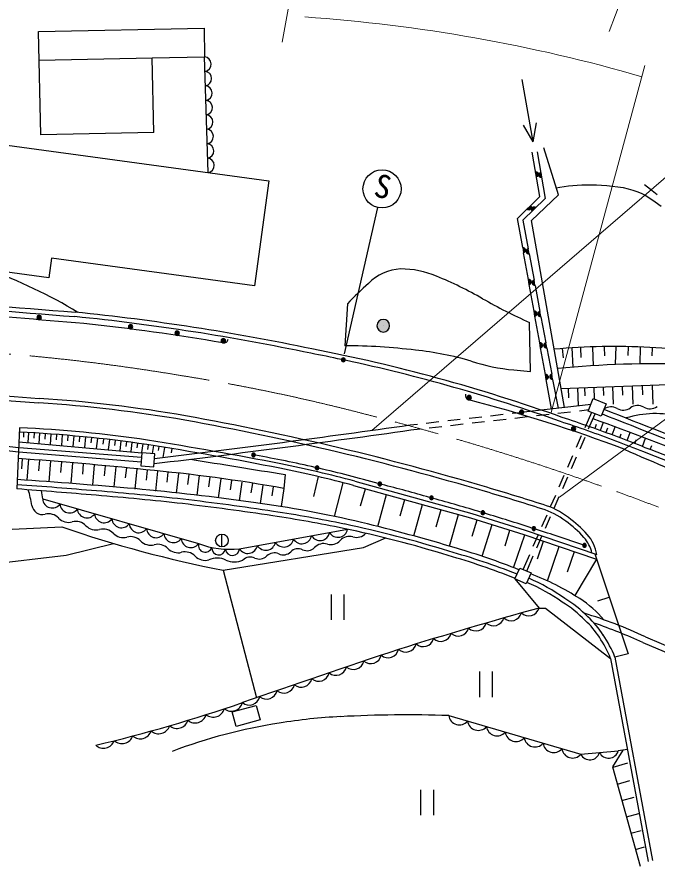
# Model space of a CAD drawing. Units: millimetres, scale not verified. Extents: x 40000 to 680000, y 20000 to 380000.
# Drawn here: x 90202 to 140529, y 268670 to 335437 of the extents above; entities that cross this region are included whole.
import ezdxf
from ezdxf.enums import TextEntityAlignment as Align

# ---------------------------------------------------------------- set-up
doc = ezdxf.new("R2010")
doc.units = ezdxf.units.MM
doc.header["$LTSCALE"] = 1000
doc.linetypes.add('CHAIN', pattern=[18.5, 12, -1.5, 3.5, -1.5])
for name, color, linetype, lineweight in [('M-BGD', 7, 'Continuous', 25), ('M-BMK', 2, 'CHAIN', 13), ('M-STR-HTXT', 7, 'Continuous', 13), ('M-STR-STRC', 7, 'Continuous', 25)]:
    doc.layers.add(name, color=color, linetype=linetype, lineweight=lineweight)
doc.styles.add('ＭＳ ゴシック', font='')
doc.styles.get('ＭＳ ゴシック').set_extended_font_data('MS Gothic')

msp = doc.modelspace()

# ---------------------------------------------------------------- hatches: boundary and pattern name
at = {"layer": 'M-BGD'}
for points in [[(130980, 323258, -0.41421), (131212, 323096, -0.41421), (131049, 322864)], [(131455, 322809, -0.99999), (131388, 323204)], [(130583, 320593, -0.41421), (130579, 320311, -0.41421), (130296, 320314)], [(130711, 320180, -0.99999), (130999, 320457)], [(130039, 316904, 0.41421), (130200, 317136, 0.41421), (129968, 317297)], [(130398, 317201, 1), (130471, 316807)], [(130485, 314409, 0.41421), (130647, 314641, 0.41421), (130415, 314802)], [(130860, 314736, 0.41422), (130701, 314503, 0.41422), (130934, 314343)], [(92117, 311800, 1), (91767, 311800, 0.41421), (91942, 311625, 0.41421)], [(130931, 311913, 0.41421), (131093, 312146, 0.41421), (130861, 312307)], [(131323, 312272, 1), (131397, 311879)], [(99312, 311078, 0.41421), (99137, 311253, 0.41421), (98962, 311078, 1)], [(119504, 311156, 1), (118504, 311156, 1)], [(102968, 310567, 1), (102618, 310567, 0.41421), (102793, 310392, 0.41421)], [(106606, 309978, 0.41421), (106431, 310153, 0.41421), (106256, 309978, 1)], [(131378, 309418, 0.41421), (131539, 309650, 0.41421), (131307, 309812)], [(131785, 309808, 0.41422), (131626, 309575, 0.41422), (131859, 309415)], [(116013, 308473, 0.41422), (115863, 308623, 0.41422), (115713, 308473, 0.41422), (115863, 308323, 0.41422)], [(131824, 306923, 1), (131753, 307317)], [(132248, 307344, 1), (132322, 306951)], [(125932, 305502, 1), (125582, 305502, 0.41421), (125757, 305327, 0.41421)], [(130055, 304353, 0.41421), (129880, 304528, 0.41421), (129705, 304353, 0.41421), (129880, 304178, 0.41421)], [(134144, 303055, 0.41421), (133969, 303230, 0.41421), (133794, 303055, 1)], [(108952, 300999, 0.41421), (108802, 301149, 0.41421), (108652, 300999, 1)], [(113948, 299982, 1), (113648, 299982, 0.41421), (113798, 299832, 0.41421)], [(118887, 298715, 1), (118587, 298715, 0.41421), (118737, 298565, 0.41421)], [(122943, 297622, 1), (122643, 297622, 0.41421), (122793, 297472, 0.41421)], [(126978, 296452, 1), (126678, 296452, 0.41421), (126828, 296302, 0.41421)], [(130989, 295205, 1), (130689, 295205, 0.41421), (130839, 295055, 0.41421)], [(134976, 293881, 0.41422), (134826, 294031, 0.41422), (134676, 293881, 0.41422), (134826, 293731, 0.41422)]]:
    msp.add_hatch(color=256, dxfattribs=at).paths.add_polyline_path(points)

# ---------------------------------------------------------------- linework, layer by layer
for p, q in [((91950, 332045), (100842, 332219)), ((100842, 332219), (104958, 332300)), ((100957, 326348), (100842, 332219)), ((105231, 323196), (104958, 332300)), ((130795, 325622), (129920, 330522)), ((130795, 325622), (130042, 326919)), ((130795, 325622), (131052, 327100)), ((130415, 314802), (130040, 316895)), ((130473, 316799), (130859, 314745)), ((92913, 316459), (92704, 314927)), ((108881, 314287), (92913, 316459)), ((130485, 314409), (130415, 314802)), ((130861, 312307), (130485, 314409)), ((130936, 314334), (131321, 312281)), ((116186, 312880), (115992, 309577)), ((130931, 311913), (130861, 312307)), ((131307, 309812), (130931, 311913)), ((131398, 311870), (131784, 309817)), ((119004, 311156), (119004, 311156)), ((130575, 307569), (130510, 311423)), ((131378, 309418), (131307, 309812)), ((131753, 307317), (131378, 309418)), ((131861, 309406), (132246, 307353)), ((133165, 308624), (133108, 309363)), ((133940, 307901), (133845, 309415)), ((134519, 309407), (134549, 308672)), ((135458, 309446), (135518, 308010)), ((136371, 309484), (136400, 308782)), ((137284, 309522), (137233, 308142)), ((138251, 309487), (138226, 308825)), ((139217, 309451), (139171, 308184)), ((140135, 309418), (140112, 308794)), ((66092, 307391), (91950, 305443)), ((129263, 307682), (130575, 307569)), ((131824, 306923), (131753, 307317)), ((66057, 307042), (91926, 305094)), ((132235, 304625), (131824, 306923)), ((132323, 306942), (132747, 304683)), ((132983, 306226), (143451, 306608)), ((140147, 306488), (140202, 304982)), ((133608, 305486), (133581, 306248)), ((134359, 304867), (134308, 306275)), ((134833, 306294), (134857, 305639)), ((135550, 306320), (135584, 305399)), ((136292, 306347), (136316, 305665)), ((137033, 306374), (137084, 304983)), ((137799, 306402), (137824, 305692)), ((138564, 306430), (138617, 304982)), ((139356, 306459), (139382, 305720)), ((130054, 304376), (135342, 304979)), ((134427, 304473), (135171, 304557)), ((124069, 303693), (125062, 303807)), ((125758, 303886), (126751, 303999)), ((127447, 304079), (128440, 304192)), ((127671, 303702), (128665, 303815)), ((129136, 304271), (129706, 304336)), ((129360, 303894), (130354, 304008)), ((131049, 304087), (132043, 304200)), ((132738, 304280), (133732, 304393)), ((134879, 303162), (135396, 304348)), ((135154, 303043), (135671, 304228)), ((90395, 303141), (90187, 298323)), ((121114, 303356), (121684, 303421)), ((122380, 303500), (123373, 303614)), ((122604, 303123), (123598, 303237)), ((124293, 303316), (125287, 303430)), ((125982, 303509), (126976, 303622)), ((135740, 303390), (135627, 303073)), ((136282, 303558), (136052, 302920)), ((136994, 302575), (137228, 303198)), ((90731, 302388), (90751, 302772)), ((91108, 302740), (91051, 301972)), ((91546, 302728), (91516, 302321)), ((91983, 302701), (91923, 301895)), ((92425, 302672), (92393, 302249)), ((92867, 302641), (92806, 301817)), ((93314, 302608), (93282, 302177)), ((93761, 302572), (93699, 301738)), ((94213, 302535), (94181, 302104)), ((94666, 302495), (94604, 301659)), ((121165, 302959), (121909, 303044)), ((134200, 301604), (134600, 302521)), ((136647, 303109), (136516, 302751)), ((137593, 302351), (137708, 302656)), ((138190, 302123), (138428, 302753)), ((90347, 302034), (100008, 301168)), ((95122, 302443), (95092, 302031)), ((95581, 302409), (95519, 301578)), ((96058, 302351), (96009, 301945)), ((96535, 302293), (96439, 301497)), ((97000, 302237), (96952, 301847)), ((97464, 302181), (97371, 301415)), ((97915, 302126), (97870, 301751)), ((98366, 302072), (98277, 301336)), ((98805, 302019), (98761, 301658)), ((99243, 301966), (99158, 301258)), ((99670, 301914), (99628, 301567)), ((100096, 301863), (99985, 301185)), ((100493, 301431), (100551, 301794)), ((134475, 301484), (134875, 302401)), ((138790, 301890), (138909, 302207)), ((139389, 301659), (139633, 302306)), ((88721, 301420), (90313, 301239)), ((88722, 301770), (90328, 301589)), ((100869, 301105), (100970, 301727)), ((101330, 301343), (101382, 301660)), ((101693, 300803), (101823, 301588)), ((102346, 301174), (102399, 301493)), ((139994, 301431), (140114, 301750)), ((90580, 299905), (90637, 300690)), ((91109, 300655), (90978, 299008)), ((91972, 300590), (91905, 299745)), ((92835, 300523), (92704, 298875)), ((93695, 300453), (93628, 299610)), ((133521, 300046), (133920, 300962)), ((133796, 299926), (134195, 300843)), ((94556, 300381), (94425, 298743)), ((95414, 300307), (95348, 299476)), ((96272, 300230), (96143, 298611)), ((97126, 300138), (97063, 299342)), ((97982, 300070), (97814, 298482)), ((98803, 299983), (98719, 299191)), ((99625, 299896), (99457, 298317)), ((100442, 299809), (100358, 299020)), ((101259, 299722), (101092, 298147)), ((102075, 299636), (101991, 298849)), ((102890, 299549), (102723, 297978)), ((103704, 299463), (103620, 298678)), ((104517, 299377), (104351, 297809)), ((105379, 299247), (105264, 298484)), ((106240, 299117), (106016, 297628)), ((111293, 299456), (111197, 298369)), ((113548, 297726), (113915, 299290)), ((132841, 298487), (133241, 299404)), ((133116, 298367), (133516, 299284)), ((107067, 298992), (106956, 298253)), ((107894, 298868), (107673, 297397)), ((108713, 298745), (108603, 298014)), ((109532, 298621), (109313, 297168)), ((110343, 298499), (110234, 297777)), ((115174, 296161), (115859, 298810)), ((116670, 298597), (125858, 296056)), ((116762, 298934), (125957, 296392)), ((92222, 297532), (92127, 298172)), ((111197, 298369), (110966, 296938)), ((117224, 296997), (117595, 298341)), ((118575, 295374), (119268, 297879)), ((132162, 296929), (132562, 297846)), ((92222, 297532), (104481, 294023)), ((120333, 296204), (120688, 297486)), ((132437, 296809), (132837, 297726)), ((121405, 294627), (122088, 297099)), ((123174, 295332), (123551, 296694)), ((124220, 293824), (124910, 296318)), ((125858, 296056), (130059, 294749)), ((125957, 296392), (130168, 295082)), ((125985, 294617), (126382, 295893)), ((131483, 295371), (131882, 296287)), ((131758, 295251), (132157, 296167)), ((89813, 295147), (93731, 295343)), ((107687, 293625), (116198, 295149)), ((126778, 293029), (127556, 295528)), ((106319, 293769), (106319, 294769)), ((117461, 293729), (119195, 294485)), ((128576, 293839), (128965, 295090)), ((129270, 292199), (130131, 294725)), ((130059, 294749), (135783, 292799)), ((130168, 295082), (135794, 293165)), ((130803, 293812), (131203, 294729)), ((131078, 293692), (131478, 294609)), ((106319, 294269), (106320, 294270)), ((131135, 292819), (131612, 294220)), ((131915, 291091), (132839, 293802)), ((106419, 291928), (117461, 293729)), ((130007, 291986), (130524, 293171)), ((133499, 291799), (134042, 293392)), ((130282, 291866), (130799, 293051)), ((135783, 292799), (134058, 289946)), ((106419, 291928), (109045, 281903)), ((114910, 290017), (114910, 288017)), ((115910, 290017), (115910, 288017)), ((135880, 289516), (136778, 289815)), ((139613, 286701), (142471, 285481)), ((139410, 286244), (142275, 285022)), ((137217, 285102), (140183, 269091)), ((136880, 285000), (139839, 269027)), ((126570, 283960), (126570, 281960)), ((127570, 283960), (127570, 281960)), ((137838, 277774), (137040, 276479)), ((138207, 277836), (137484, 277715)), ((137040, 276479), (139192, 268670)), ((138219, 276749), (137054, 276428)), ((137415, 275118), (138379, 275384)), ((121942, 274668), (121942, 272668)), ((122942, 274668), (122942, 272668)), ((137769, 273831), (138733, 274097)), ((138124, 272544), (139088, 272810)), ((138479, 271258), (139270, 271476)), ((138833, 269971), (139543, 270166))]:
    msp.add_line(p, q, dxfattribs=at)
for points in [[(100957, 326348), (92065, 326174), (91906, 334303), (104914, 334558), (104958, 332300)], [(92704, 314927), (76535, 317127), (77867, 326919), (110005, 322547), (108881, 314287)], [(133243, 304740), (130672, 319432), (132770, 321458), (131618, 325157)], [(129967, 317306), (129557, 319596), (131322, 321312), (130707, 324810)], [(131106, 324845), (131737, 321168), (129972, 319468), (130396, 317209)], [(132599, 322007), (132891, 322063), (133220, 322116), (133557, 322160), (133903, 322195), (134258, 322220), (134622, 322238), (134996, 322247), (135378, 322246), (135768, 322235), (136165, 322213), (136577, 322181), (137006, 322141), (137438, 322089), (137860, 322020), (138258, 321930), (138617, 321829), (138948, 321718), (139271, 321585), (139606, 321417), (139974, 321199), (140392, 320913), (140847, 320566)], [(139546, 322268), (140014, 321887), (140542, 321476)], [(90313, 301239), (90337, 301236), (99956, 300462)], [(90328, 301589), (90371, 301584), (99981, 300812)], [(64285, 289590), (71087, 290665), (87826, 292385), (94073, 293122), (97781, 294045)], [(135643, 293216), (138268, 285351), (137220, 285085)], [(129354, 291241), (131252, 288956), (131749, 288935), (136880, 285000)], [(124149, 280499), (134536, 277458), (137484, 277715)]]:
    msp.add_lwpolyline(points, dxfattribs=at)
for points in [[(130980, 323258, -0.41421), (131212, 323096, -0.41421), (131049, 322864)], [(131455, 322809, -0.99999), (131388, 323204)], [(130583, 320593, -0.41421), (130579, 320311, -0.41421), (130296, 320314)], [(130711, 320180, -0.99999), (130999, 320457)], [(130039, 316904, 0.41421), (130200, 317136, 0.41421), (129968, 317297)], [(130398, 317201, 1), (130471, 316807)], [(130485, 314409, 0.41421), (130647, 314641, 0.41421), (130415, 314802)], [(130860, 314736, 0.41422), (130701, 314503, 0.41422), (130934, 314343)], [(92117, 311800, 1), (91767, 311800, 0.41421), (91942, 311625, 0.41421)], [(130931, 311913, 0.41421), (131093, 312146, 0.41421), (130861, 312307)], [(131323, 312272, 1), (131397, 311879)], [(99312, 311078, 0.41421), (99137, 311253, 0.41421), (98962, 311078, 1)], [(119504, 311156, 1), (118504, 311156, 1)], [(102968, 310567, 1), (102618, 310567, 0.41421), (102793, 310392, 0.41421)], [(106606, 309978, 0.41421), (106431, 310153, 0.41421), (106256, 309978, 1)], [(131378, 309418, 0.41421), (131539, 309650, 0.41421), (131307, 309812)], [(131785, 309808, 0.41422), (131626, 309575, 0.41422), (131859, 309415)], [(116013, 308473, 0.41422), (115863, 308623, 0.41422), (115713, 308473, 0.41422), (115863, 308323, 0.41422)], [(131824, 306923, 1), (131753, 307317)], [(132248, 307344, 1), (132322, 306951)], [(125932, 305502, 1), (125582, 305502, 0.41421), (125757, 305327, 0.41421)], [(130055, 304353, 0.41421), (129880, 304528, 0.41421), (129705, 304353, 0.41421), (129880, 304178, 0.41421)], [(134144, 303055, 0.41421), (133969, 303230, 0.41421), (133794, 303055, 1)], [(108952, 300999, 0.41421), (108802, 301149, 0.41421), (108652, 300999, 1)], [(113948, 299982, 1), (113648, 299982, 0.41421), (113798, 299832, 0.41421)], [(118887, 298715, 1), (118587, 298715, 0.41421), (118737, 298565, 0.41421)], [(122943, 297622, 1), (122643, 297622, 0.41421), (122793, 297472, 0.41421)], [(126978, 296452, 1), (126678, 296452, 0.41421), (126828, 296302, 0.41421)], [(130989, 295205, 1), (130689, 295205, 0.41421), (130839, 295055, 0.41421)], [(134976, 293881, 0.41422), (134826, 294031, 0.41422), (134676, 293881, 0.41422), (134826, 293731, 0.41422)]]:
    msp.add_lwpolyline(points, format="xyb", close=True, dxfattribs=at)
for points in [[(136524, 305019), (136129, 304041), (135126, 304447), (135521, 305424)], [(100008, 301168), (99931, 300129), (100971, 300052), (101047, 301092)], [(129730, 292105), (130624, 291717), (130248, 290853), (129354, 291241)], [(107127, 280789), (109019, 281298), (109326, 280159), (107433, 279650)]]:
    msp.add_lwpolyline(points, close=True, dxfattribs=at)
msp.add_circle((106319, 294269), 500, dxfattribs=at)
for centre, radius, start, end in [((104901, 331729), 574, 279.12447, 84.30615), ((104935, 330591), 574, 279.12447, 84.30615), ((104970, 329453), 574, 279.12447, 84.30615), ((105004, 328315), 574, 279.12447, 84.30615), ((105038, 327177), 574, 279.12447, 84.30615), ((105072, 326039), 574, 279.12447, 84.30615), ((105106, 324901), 574, 279.12447, 84.30615), ((105140, 323763), 574, 279.12447, 84.30615), ((74723, 278784), 39088, 58.76386, 70.2838), ((120606, 311708), 3922, 93.49523, 134.83803), ((120377, 308421), 7202, 67.00565, 90.07969), ((137928, 292174), 30025, 131.99205, 136.39676), ((110960, 285307), 32160, 60.45613, 67.6481), ((3939795, 49373820), 49212381, 265.48614, 265.51881), ((3939795, 49373820), 49212031, 265.48615, 265.51881), ((145317, 345370), 37036, 240.0338, 246.43473), ((5248, -763128), 1078243, 85.20112, 86.32833), ((76685, 134703), 178093, 78.12971, 84.18097), ((76685, 134703), 178443, 78.13067, 84.18228), ((77406, 142172), 170123, 80.18857, 83.91092), ((106456, 310151), 350, 262.04755, 352.04795), ((88327, 179052), 132667, 70.29495, 79.11157), ((115999, 264422), 45154, 82.96358, 90.00892), ((118776, 283436), 25947, 74.00194, 83.90626), ((137243, 255648), 53874, 87.09975, 95.11023), ((135954, 238181), 71385, 83.73706, 86.77636), ((88327, 179052), 132317, 78.05356, 79.11286), ((88327, 179052), 132317, 70.29291, 77.92366), ((130667, 322748), 15132, 251.74374, 264.67526), ((140506, 228341), 79830, 88.12836, 95.60489), ((84789, 196055), 109623, 80.1915, 86.25449), ((125810, 305669), 350, 162.38742, 252.38742), ((95581, 189223), 119956, 69.31831, 75.4476), ((84789, 196055), 109273, 80.19225, 86.25539), ((405392, 980601), 727578, 248.29821, 249.07213), ((136917, 303785), 986, 60.91939, 124.94865), ((137876, 305509), 986, 240.91939, 304.94865), ((139005, 303892), 986, 60.91939, 124.94865), ((139964, 305616), 986, 240.91939, 304.94865), ((61927, 75058), 232754, 76.69039, 79.71983), ((99517, 201702), 107610, 70.61785, 71.83798), ((72846, 128077), 186594, 64.57695, 70.38001), ((405960, 980333), 727928, 248.2487, 249.02134), ((140407, 296321), 7927, 75.90108, 106.96701), ((85381, 199167), 104095, 81.66917, 87.23951), ((-14772, 1261850), 968078, 276.86959, 278.06905), ((61927, 75058), 232404, 76.69054, 79.71947), ((99517, 201702), 107260, 70.63149, 71.8405), ((99517, 201702), 107610, 68.12682, 70.61785), ((85381, 199167), 103745, 81.67041, 87.23951), ((-14772, 1261850), 968478, 276.86496, 278.06873), ((99517, 201702), 107260, 68.12489, 70.63149), ((55089, 17782), 287628, 78.81615, 80.93409), ((55089, 17782), 287978, 78.81612, 80.93453), ((60050, 70595), 237180, 73.59181, 76.4975), ((60050, 70595), 237530, 73.59175, 76.49764), ((227022, 503003), 220360, 246.1573, 248.19266), ((86105, 159897), 151085, 63.22085, 69.31191), ((86105, 159897), 151435, 63.22206, 69.31053), ((68085, -10453), 311959, 84.06779, 85.91815), ((970672, 5634781), 5404093, 260.7697, 260.84977), ((91055, 201023), 101539, 77.14119, 79.84929), ((87701, 165181), 135245, 79.99502, 84.64343), ((93356, 211734), 89937, 74.97586, 78.76655), ((93356, 211734), 90287, 74.97502, 78.76665), ((91055, 201023), 101539, 74.26381, 76.97191), ((17464, -676796), 978162, 85.36815, 85.73543), ((41064, -392585), 693395, 85.16772, 85.93481), ((63337, 85133), 220650, 74.40674, 75.41968), ((62497, 80017), 227800, 72.34906, 73.51275), ((15119, -676603), 977812, 85.2302, 85.59694), ((84752, 296167), 6666, 7.42133, 18.24331), ((77693, 67931), 230653, 83.64557, 85.34138), ((77693, 67931), 231003, 83.64518, 85.34172), ((80760, 96441), 202769, 82.054, 84.70445), ((62497, 80017), 227450, 72.34818, 73.51269), ((92973, 297580), 752, 183.5969, 324.45455), ((94335, 297190), 752, 183.5969, 324.45455), ((72763, 44213), 254782, 81.52268, 83.13421), ((72763, 44213), 255132, 81.52216, 83.13456), ((95845, 203308), 94843, 76.9277, 82.15457), ((63337, 85133), 220650, 73.3159, 74.32884), ((92216, 297173), 866, 189.6325, 282.70604), ((95697, 296800), 752, 183.5969, 324.45455), ((94396, 190833), 106924, 78.37755, 81.40435), ((129851, 291298), 5695, 52.09893, 73.51177), ((129851, 291298), 6045, 52.19017, 73.4776), ((92686, 295254), 1110, 44.30673, 104.57351), ((94274, 296804), 1110, 224.30673, 284.57351), ((97059, 296410), 752, 183.5969, 324.45455), ((98421, 296020), 752, 183.5969, 324.45455), ((94321, 190845), 106574, 78.33301, 81.36425), ((63337, 85133), 220650, 72.22506, 73.238), ((128996, 289520), 7634, 40.74143, 55.23818), ((128996, 289520), 7984, 40.77717, 55.16961), ((124550, 384553), 94383, 250.94126, 258.92429), ((94833, 294656), 1110, 44.30673, 104.57351), ((96421, 296206), 1110, 224.30673, 284.57351), ((96980, 294058), 1110, 44.30673, 104.57351), ((99783, 295630), 752, 183.5969, 324.45455), ((101146, 295240), 752, 183.5969, 324.45455), ((115441, 295287), 769, 210.63396, 349.66132), ((98066, 209442), 87604, 72.70346, 78.27224), ((97883, 209485), 87954, 72.61786, 78.15457), ((81091, 147849), 152213, 73.33118, 76.23974), ((63337, 85133), 220650, 71.13422, 72.14716), ((98569, 295609), 1110, 224.30673, 284.57351), ((99127, 293460), 1110, 44.30673, 104.57351), ((102508, 294850), 752, 183.5969, 324.45455), ((112604, 294779), 769, 210.63396, 349.66132), ((114023, 295033), 769, 210.63396, 349.66132), ((116345, 293606), 986, 73.59485, 137.62523), ((116902, 295498), 986, 253.59485, 317.62523), ((132807, 292700), 2673, 12.85452, 42.40439), ((132807, 292700), 3023, 8.84486, 42.30623), ((100716, 295011), 1110, 224.30673, 284.57351), ((101274, 292862), 1110, 44.30673, 104.57351), ((103870, 294460), 752, 183.5969, 324.45455), ((105009, 293894), 543, 166.19269, 341.59112), ((106909, 300473), 6892, 249.37462, 276.4783), ((108349, 294017), 769, 210.63396, 349.66132), ((109767, 294271), 769, 210.63396, 349.66132), ((111186, 294525), 769, 210.63396, 349.66132), ((114331, 293043), 986, 73.59485, 137.62523), ((114888, 294935), 986, 253.59485, 317.62523), ((102863, 294413), 1110, 224.30673, 284.57351), ((103421, 292264), 1110, 44.30673, 104.57351), ((106066, 293677), 543, 175.22725, 350.62567), ((107143, 293629), 543, 184.26181, 359.66023), ((110431, 292461), 833, 64.96836, 134.80338), ((111136, 293971), 833, 244.96836, 314.80338), ((112310, 292789), 833, 64.96836, 134.80338), ((113015, 294299), 833, 244.96836, 314.80338), ((109236, 239920), 55544, 68.57865, 74.41563), ((108451, 238283), 57732, 68.43356, 73.59922), ((105010, 293815), 1110, 224.30673, 284.57351), ((105950, 291321), 1566, 64.38071, 114.95112), ((107304, 294145), 1566, 244.38071, 294.95112), ((108551, 292134), 833, 64.96836, 134.80338), ((109256, 293644), 833, 244.96836, 314.80338), ((108964, 240010), 55194, 68.29581, 74.07124), ((123738, 275944), 16755, 55.30091, 66.41021), ((122661, 271189), 21948, 57.48043, 68.80671), ((123738, 275944), 16405, 55.27904, 66.41021), ((128014, 281280), 9595, 44.28721, 58.12272), ((128016, 281279), 9945, 44.585, 58.06871), ((129806, 282472), 8593, 40.30096, 57.20412), ((231394, -71469), 374079, 105.52765, 107.29086), ((129052, 288803), 848, 227.79895, 343.91755), ((130438, 289194), 848, 227.57855, 343.69714), ((123108, 250932), 39394, 65.23001, 72.73562), ((126283, 288005), 848, 228.23976, 344.35835), ((127667, 288407), 848, 228.01936, 344.13795), ((130766, 283385), 6169, 32.07597, 48.13513), ((130765, 283389), 6519, 31.92526, 48.3386), ((123108, 250932), 38894, 65.21941, 71.27097), ((124901, 287598), 848, 228.46016, 344.57875), ((122142, 286769), 848, 228.90096, 345.01956), ((123521, 287186), 848, 228.68056, 344.79915), ((128766, 281736), 8746, 21.91063, 34.27488), ((128767, 281737), 9096, 21.71614, 34.10656), ((120764, 286346), 848, 229.12137, 345.23996), ((621684, -1205207), 1572989, 108.59059, 109.06327), ((118016, 285440), 850, 230.64334, 346.6954), ((119383, 285901), 850, 230.59082, 346.64288), ((116650, 284977), 850, 230.69586, 346.74792), ((113919, 284049), 850, 230.8009, 346.85296), ((115284, 284514), 850, 230.74838, 346.80044), ((112554, 283583), 850, 230.85342, 346.90548), ((109825, 282647), 850, 230.95846, 347.01052), ((111189, 283116), 850, 230.90594, 346.958), ((108462, 282177), 850, 231.01098, 347.06304), ((68792, 394884), 119932, 283.30555, 289.0452), ((107056, 281749), 902, 232.31869, 345.05425), ((104211, 280827), 902, 230.88378, 343.61934), ((105636, 281279), 902, 231.60124, 344.33679), ((120839, 185192), 95364, 88.01103, 93.12044), ((124988, 280616), 848, 187.89594, 319.46476), ((102780, 280392), 902, 230.16632, 342.90188), ((117195, 238570), 41818, 98.75639, 110.70985), ((117411, 241083), 39372, 92.56696, 99.62477), ((126472, 280181), 848, 187.89594, 319.46476), ((99902, 279577), 902, 228.73141, 341.46697), ((101343, 279975), 902, 229.44887, 342.18443), ((127956, 279747), 848, 187.89594, 319.46476), ((129440, 279312), 848, 187.89594, 319.46476), ((97005, 278834), 902, 227.2965, 340.03206), ((98456, 279196), 902, 228.01396, 340.74951), ((130924, 278878), 848, 187.89594, 319.46476), ((132408, 278443), 848, 187.89594, 319.46476), ((133892, 278009), 848, 187.89594, 319.46476), ((135247, 277818), 797, 206.87975, 343.09897), ((136721, 277947), 797, 206.87975, 343.09897)]:
    msp.add_arc(centre, radius, start, end, dxfattribs=at)
at = {"layer": 'M-BMK'}
for centre, radius, start, end in [((76209, 147024), 162458, 80.47025, 87.45859), ((79218, 157157), 151972, 75.02035, 80.9567), ((68756, 110628), 199633, 70.26594, 75.57127), ((84131, 150408), 157002, 63.97909, 70.64563)]:
    msp.add_arc(centre, radius, start, end, dxfattribs=at)
at = {"layer": 'M-STR-HTXT'}
for p, q in [((112579, 341863), (111048, 333446)), ((136764, 334294), (139622, 341922)), ((132214, 304333), (139583, 331617))]:
    msp.add_line(p, q, dxfattribs=at)
for points in [[(118092, 302925), (148418, 329058), (182168, 329058)], [(132870, 297682), (166409, 322356), (200159, 322356)]]:
    msp.add_lwpolyline(points, dxfattribs=at)
msp.add_arc((104053, 208627), 127114, 73.87975, 86.03795, dxfattribs=at)
at = {"layer": 'M-STR-STRC'}
msp.add_line((115944, 308936), (118572, 320457), dxfattribs=at)
msp.add_circle((118906, 321919), 1500, dxfattribs=at)

# ---------------------------------------------------------------- texts
at = {"layer": 'M-STR-STRC', "style": 'ＭＳ ゴシック'}
msp.add_text('S', height=1833, rotation=347.09, dxfattribs=at).set_placement((118651, 320684), align=Align.BOTTOM_CENTER)

doc.saveas('drawing.dxf')
